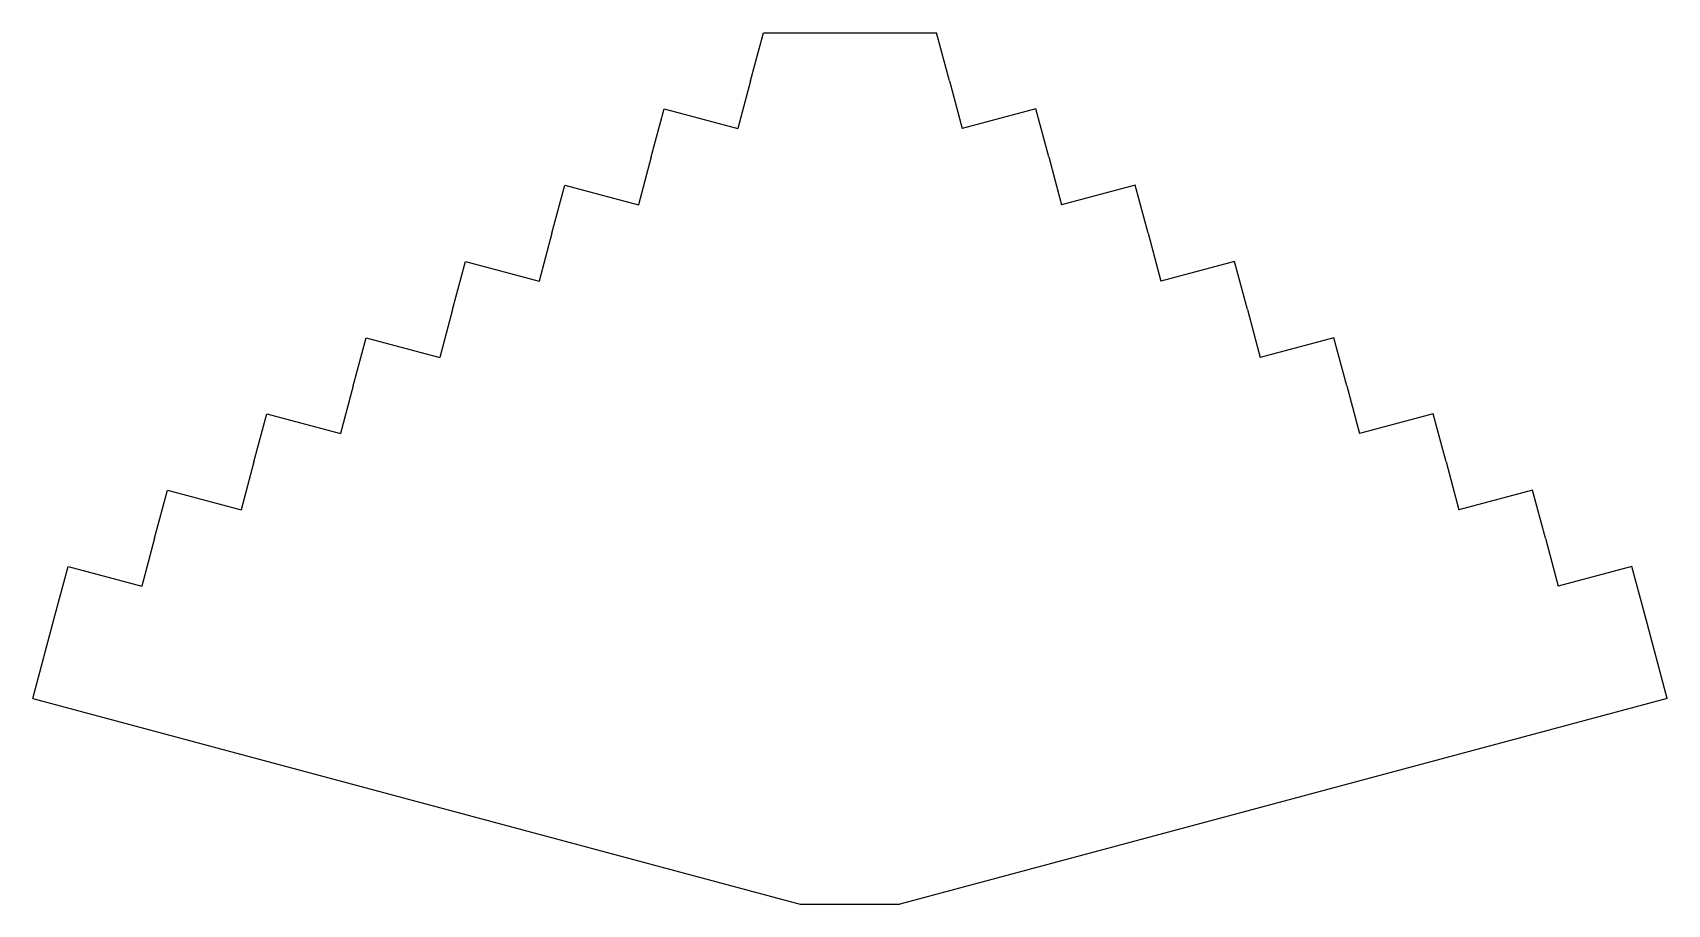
# Model space of a CAD drawing. Extents: x -94 to 94, y 0 to 100.
import ezdxf

# ---------------------------------------------------------------- set-up
doc = ezdxf.new("R2010")
doc.units = 0

msp = doc.modelspace()

# ---------------------------------------------------------------- linework, layer by layer
at = {"layer": 'Borders', "color": 0}
for points in [[(-11.4, 94.49), (-9.92, 100)], [(-9.92, 100), (9.92, 100)], [(11.4, 94.49), (9.92, 100)], [(-11.4, 94.49), (-12.88, 88.99)], [(11.4, 94.49), (12.88, 88.99)], [(-22.8, 85.75), (-21.32, 91.25)], [(-21.32, 91.25), (-12.88, 88.99)], [(21.32, 91.25), (12.88, 88.99)], [(22.8, 85.75), (21.32, 91.25)], [(-22.8, 85.75), (-24.28, 80.24)], [(22.8, 85.75), (24.28, 80.24)], [(-34.2, 77), (-32.72, 82.5)], [(-32.72, 82.5), (-24.28, 80.24)], [(32.72, 82.5), (24.28, 80.24)], [(34.2, 77), (32.72, 82.5)], [(-34.2, 77), (-35.68, 71.49)], [(34.2, 77), (35.68, 71.49)], [(-45.6, 68.25), (-44.12, 73.76)], [(-44.12, 73.76), (-35.68, 71.49)], [(44.12, 73.76), (35.68, 71.49)], [(45.6, 68.25), (44.12, 73.76)], [(-45.6, 68.25), (-47.08, 62.75)], [(45.6, 68.25), (47.08, 62.75)], [(-57, 59.5), (-55.52, 65.01)], [(-55.52, 65.01), (-47.08, 62.75)], [(55.52, 65.01), (47.08, 62.75)], [(57, 59.5), (55.52, 65.01)], [(-57, 59.5), (-58.48, 54)], [(57, 59.5), (58.48, 54)], [(-68.4, 50.76), (-66.92, 56.26)], [(-66.92, 56.26), (-58.48, 54)], [(66.92, 56.26), (58.48, 54)], [(68.4, 50.76), (66.92, 56.26)], [(-68.4, 50.76), (-69.88, 45.25)], [(68.4, 50.76), (69.88, 45.25)], [(-79.8, 42.01), (-78.32, 47.51)], [(-78.32, 47.51), (-69.88, 45.25)], [(78.32, 47.51), (69.88, 45.25)], [(79.8, 42.01), (78.32, 47.51)], [(-79.8, 42.01), (-81.28, 36.5)], [(79.8, 42.01), (81.28, 36.5)], [(-91.2, 33.26), (-89.72, 38.77)], [(-89.72, 38.77), (-81.28, 36.5)], [(89.72, 38.77), (81.28, 36.5)], [(91.2, 33.26), (89.72, 38.77)], [(-93.79, 23.6), (-91.2, 33.26)], [(93.79, 23.6), (91.2, 33.26)], [(-93.79, 23.6), (-5.7, 0)], [(93.79, 23.6), (5.7, 0)], [(-5.7, 0), (5.7, 0)]]:
    msp.add_lwpolyline(points, dxfattribs=at)

doc.saveas('drawing.dxf')
